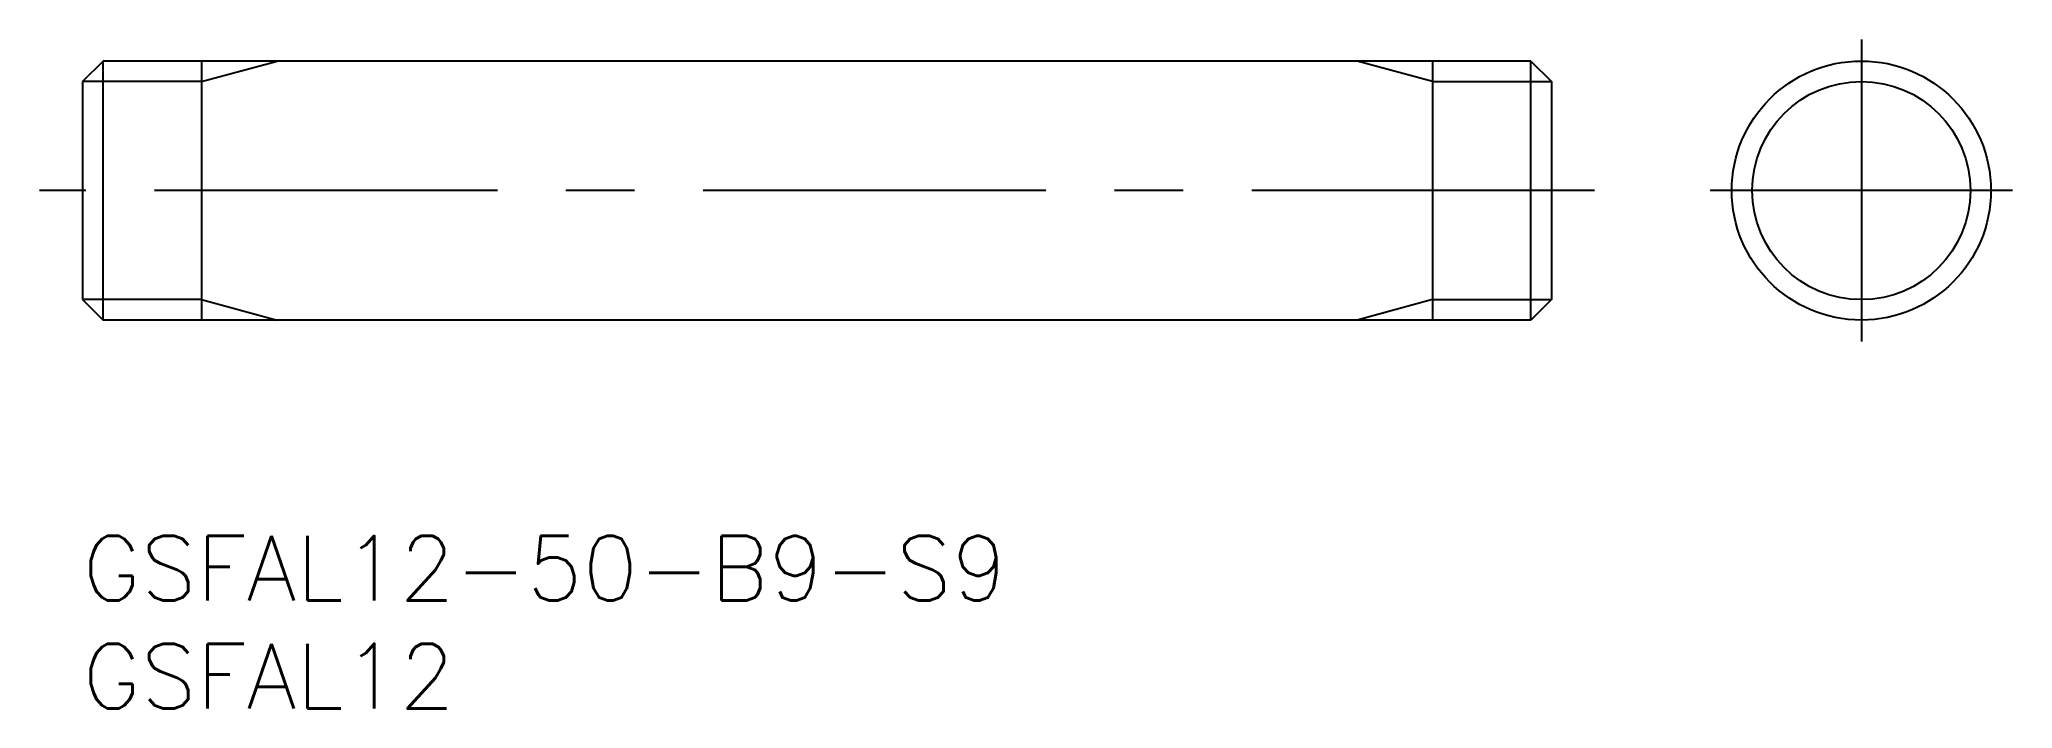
# Model space of a CAD drawing. Extents: x -2 to 89.4, y -8 to 23.
import ezdxf

# ---------------------------------------------------------------- set-up
doc = ezdxf.new("R2010")
doc.units = 0
doc.header["$LTSCALE"] = 0.5
doc.linetypes.add('CENTER', pattern=[50.8, 31.75, -6.35, 6.35, -6.35])
for name, color, linetype in [('MSM_CENTER', 1, 'CENTER'), ('MSM_CONTINUOUS', 7, 'CONTINUOUS'), ('MSM_NARROW', 5, 'CONTINUOUS'), ('MSM_PART_NUMBER', 7, 'CONTINUOUS')]:
    doc.layers.add(name, color=color, linetype=linetype)
doc.styles.get("Standard").update_dxf_attribs({"font": 'txt.shx', "height": 3, "bigfont": 'bigfont.shx'})

# ---------------------------------------------------------------- blocks, each defined once
blk = doc.blocks.new('*U11')
at = {"layer": 'MSM_PART_NUMBER'}
blk.add_text('GSFAL12-50-B9-S9', height=3, dxfattribs=at).set_placement((0, -3))
blk = doc.blocks.new('*U12')
at = {"layer": 'MSM_PART_NUMBER'}
blk.add_text('GSFAL12', height=3, dxfattribs=at).set_placement((0, -8))

msp = doc.modelspace()

# ---------------------------------------------------------------- linework, layer by layer
at = {"layer": 'MSM_CENTER'}
for p, q in [((82.35, 23), (82.35, 9)), ((70, 16), (-2, 16)), ((89.35, 16), (75.35, 16))]:
    msp.add_line(p, q, dxfattribs=at)
at = {"layer": 'MSM_CONTINUOUS'}
for p, q in [((0.947, 22), (0, 21.053)), ((67.053, 22), (0.947, 22)), ((0.947, 10), (0.947, 22)), ((5.5, 22), (5.5, 10)), ((62.5, 22), (62.5, 10)), ((67.053, 10), (67.053, 22)), ((67.053, 22), (68, 21.053)), ((0, 21.053), (0, 10.947)), ((68, 21.053), (68, 10.947)), ((0, 10.947), (0.947, 10)), ((68, 10.947), (67.053, 10)), ((67.053, 10), (0.947, 10))]:
    msp.add_line(p, q, dxfattribs=at)
msp.add_circle((82.35, 16), 6, dxfattribs=at)
at = {"layer": 'MSM_NARROW'}
for p, q in [((5.5, 21.053), (9, 22)), ((62.5, 21.053), (59, 22)), ((5.5, 21.053), (0, 21.053)), ((62.5, 21.053), (68, 21.053)), ((5.5, 10.947), (0, 10.947)), ((5.5, 10.947), (9, 10)), ((62.5, 10.947), (59, 10)), ((62.5, 10.947), (68, 10.947))]:
    msp.add_line(p, q, dxfattribs=at)
msp.add_circle((82.35, 16), 5.053, dxfattribs=at)

# ---------------------------------------------------------------- block references
at = {"layer": 'MSM_CONTINUOUS'}
for name in ['*U11', '*U12']:
    msp.add_blockref(name, (0, 0), dxfattribs=at)

doc.saveas('drawing.dxf')
